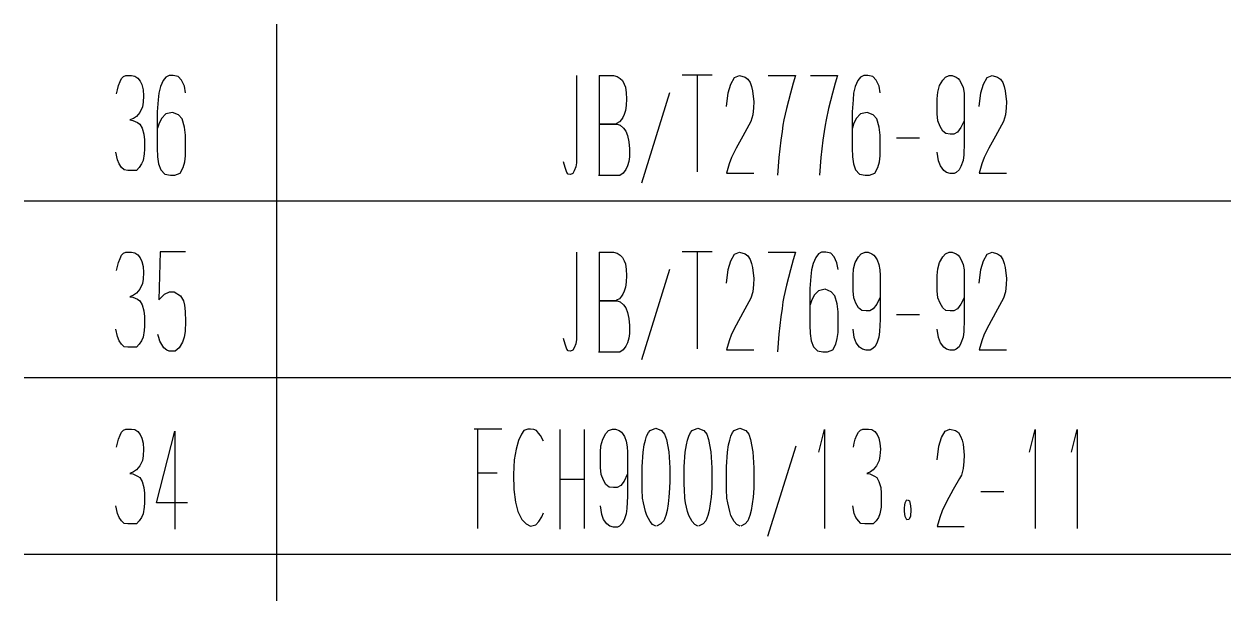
# Model space of a CAD drawing. Extents: x 0 to 8410, y 0 to 11890.
# Drawn here: x 6510 to 6985, y 3094.7 to 3320 of the extents above; entities that cross this region are included whole.
import ezdxf

# ---------------------------------------------------------------- set-up
doc = ezdxf.new("R2010")
doc.units = 0
doc.header["$MEASUREMENT"] = 0
doc.layers.add('6', color=7, linetype='Continuous')
doc.layers.add('9', color=7, linetype='Continuous')

# ---------------------------------------------------------------- blocks, each defined once
blk = doc.blocks.new('BLKENT911')
at = {"layer": '9', "color": 2, "linetype": 'Continuous'}
for p, q in [((6548.63, 3158.4), (6549.41, 3159.2)), ((6549.41, 3159.2), (6550.33, 3159.6)), ((6550.33, 3159.6), (6552.55, 3159.6)), ((6552.55, 3159.6), (6553.92, 3159.4)), ((6553.92, 3159.4), (6555.1, 3158.6)), ((6562.42, 3130.4), (6569.74, 3158.8)), ((6569.74, 3158.8), (6569.74, 3120)), ((6699.12, 3159.6), (6688.2, 3159.6)), ((6689.44, 3159.6), (6689.44, 3120.2)), ((6707.88, 3159), (6706.9, 3157.6)), ((6709.38, 3159.6), (6707.88, 3159)), ((6710.49, 3159.6), (6709.38, 3159.6)), ((6711.73, 3159.4), (6710.49, 3159.6)), ((6712.84, 3159), (6711.73, 3159.4)), ((6713.69, 3158), (6712.84, 3159)), ((6722.06, 3159.4), (6722.06, 3120)), ((6731.73, 3159.4), (6731.73, 3120.2)), ((6740.29, 3157.8), (6741.41, 3159)), ((6741.41, 3159), (6742.91, 3159.6)), ((6742.91, 3159.6), (6744.09, 3159.6)), ((6744.09, 3159.6), (6745.59, 3159)), ((6745.59, 3159), (6746.44, 3158.4)), ((6757.16, 3158.2), (6757.81, 3159)), ((6757.81, 3159), (6760.03, 3160)), ((6760.03, 3160), (6762.39, 3159)), ((6762.39, 3159), (6763.56, 3157.6)), ((6773.82, 3158.2), (6774.48, 3159)), ((6774.48, 3159), (6776.7, 3160)), ((6776.7, 3160), (6779.05, 3159)), ((6779.05, 3159), (6780.23, 3157.6)), ((6790.49, 3158.2), (6791.15, 3159)), ((6791.15, 3159), (6793.37, 3160)), ((6793.37, 3160), (6795.72, 3159)), ((6795.72, 3159), (6796.9, 3157.6)), ((6824.67, 3150.4), (6826.9, 3159.4)), ((6826.9, 3159.4), (6826.9, 3120.2)), ((6840.3, 3158.4), (6841.08, 3159.2)), ((6841.08, 3159.2), (6842, 3159.6)), ((6842, 3159.6), (6844.22, 3159.6)), ((6844.22, 3159.6), (6845.59, 3159.4)), ((6845.59, 3159.4), (6846.77, 3158.6)), ((6873.11, 3156.2), (6874.61, 3158.8)), ((6874.61, 3158.8), (6876.51, 3159.6)), ((6876.51, 3159.6), (6878.73, 3159)), ((6878.73, 3159), (6879.9, 3158.2)), ((6908.01, 3150.4), (6910.23, 3159.4)), ((6910.23, 3159.4), (6910.23, 3120.2)), ((6924.68, 3150.4), (6926.9, 3159.4)), ((6926.9, 3159.4), (6926.9, 3120.2)), ((6546.99, 3154), (6547.38, 3155.6)), ((6547.38, 3155.6), (6548.04, 3157.2)), ((6548.04, 3157.2), (6548.63, 3158.4)), ((6555.1, 3158.6), (6556.01, 3157.4)), ((6556.01, 3157.4), (6556.67, 3156)), ((6556.67, 3156), (6557.12, 3154)), ((6705.72, 3155), (6704.8, 3151.6)), ((6706.9, 3157.6), (6705.72, 3155)), ((6714.41, 3157), (6713.69, 3158)), ((6715.59, 3154.8), (6714.41, 3157)), ((6738.33, 3153), (6739.05, 3155.6)), ((6739.05, 3155.6), (6740.29, 3157.8)), ((6746.44, 3158.4), (6746.9, 3157.8)), ((6746.9, 3157.8), (6747.68, 3156.6)), ((6747.68, 3156.6), (6748.4, 3154.8)), ((6748.4, 3154.8), (6748.79, 3152.6)), ((6755.52, 3153.4), (6755.98, 3155.2)), ((6755.98, 3155.2), (6756.44, 3156.8)), ((6756.44, 3156.8), (6757.16, 3158.2)), ((6763.56, 3157.6), (6764.28, 3155.4)), ((6764.28, 3155.4), (6765.2, 3150.6)), ((6772.19, 3153.4), (6772.65, 3155.2)), ((6772.65, 3155.2), (6773.11, 3156.8)), ((6773.11, 3156.8), (6773.82, 3158.2)), ((6780.23, 3157.6), (6780.95, 3155.4)), ((6780.95, 3155.4), (6781.86, 3150.6)), ((6788.86, 3153.4), (6789.32, 3155.2)), ((6789.32, 3155.2), (6789.77, 3156.8)), ((6789.77, 3156.8), (6790.49, 3158.2)), ((6796.9, 3157.6), (6797.62, 3155.4)), ((6797.62, 3155.4), (6798.53, 3150.6)), ((6838.66, 3154), (6839.05, 3155.6)), ((6839.05, 3155.6), (6839.71, 3157.2)), ((6839.71, 3157.2), (6840.3, 3158.4)), ((6846.77, 3158.6), (6847.68, 3157.4)), ((6847.68, 3157.4), (6848.33, 3156)), ((6848.33, 3156), (6848.79, 3154)), ((6872.06, 3152.8), (6873.11, 3156.2)), ((6879.9, 3158.2), (6880.75, 3156.8)), ((6880.75, 3156.8), (6881.34, 3155.2)), ((6881.34, 3155.2), (6881.73, 3153.6)), ((6546.6, 3152.4), (6546.99, 3154)), ((6557.12, 3154), (6557.32, 3151.6)), ((6557.32, 3151.6), (6557.12, 3149)), ((6704.8, 3151.6), (6704.02, 3147.4)), ((6738.14, 3150.4), (6738.33, 3153)), ((6738.14, 3147.6), (6738.14, 3150.4)), ((6748.79, 3152.6), (6748.86, 3150.4)), ((6748.86, 3150.4), (6748.86, 3141.2)), ((6754.67, 3144.6), (6755.07, 3150.4)), ((6755.07, 3150.4), (6755.52, 3153.4)), ((6765.2, 3150.6), (6765.59, 3144.2)), ((6771.34, 3144.6), (6771.73, 3150.4)), ((6771.73, 3150.4), (6772.19, 3153.4)), ((6781.86, 3150.6), (6782.26, 3144.2)), ((6788.01, 3144.6), (6788.4, 3150.4)), ((6788.4, 3150.4), (6788.86, 3153.4)), ((6798.53, 3150.6), (6798.92, 3144.2)), ((6815.52, 3152.8), (6804.35, 3117)), ((6838.27, 3152.4), (6838.66, 3154)), ((6848.79, 3154), (6848.99, 3151.6)), ((6848.99, 3151.6), (6848.79, 3149)), ((6871.41, 3147.4), (6872.06, 3152.8)), ((6881.73, 3153.6), (6882.19, 3149.2)), ((6555.82, 3145), (6554.51, 3143.4)), ((6556.86, 3147.2), (6555.82, 3145)), ((6557.12, 3149), (6556.86, 3147.2)), ((6704.02, 3147.4), (6703.69, 3141.6)), ((6738.14, 3144.4), (6738.14, 3147.6)), ((6754.67, 3137.6), (6754.67, 3144.6)), ((6771.34, 3137.6), (6771.34, 3144.6)), ((6788.01, 3137.6), (6788.01, 3144.6)), ((6847.49, 3145), (6846.18, 3143.4)), ((6848.53, 3147.2), (6847.49, 3145)), ((6848.79, 3149), (6848.53, 3147.2)), ((6882.06, 3146.8), (6881.8, 3144)), ((6882.19, 3149.2), (6882.06, 3146.8)), ((6553.33, 3142.6), (6551.89, 3142)), ((6551.89, 3142), (6553.07, 3141.8)), ((6553.07, 3141.8), (6554.97, 3141)), ((6554.51, 3143.4), (6553.33, 3142.6)), ((6554.97, 3141), (6555.88, 3140.4)), ((6555.88, 3140.4), (6556.73, 3138.8)), ((6689.44, 3142.2), (6697.29, 3142.2)), ((6703.69, 3141.6), (6703.89, 3135.6)), ((6722.06, 3139.8), (6731.6, 3139.8)), ((6738.4, 3141.6), (6738.14, 3144.4)), ((6739.31, 3139.4), (6738.4, 3141.6)), ((6748.79, 3141.6), (6747.55, 3139)), ((6748.86, 3141.2), (6748.86, 3133)), ((6765.59, 3144.2), (6765.59, 3139)), ((6782.26, 3144.2), (6782.26, 3139)), ((6798.92, 3144.2), (6798.92, 3139)), ((6845, 3142.6), (6843.56, 3142)), ((6843.56, 3142), (6844.74, 3141.8)), ((6844.74, 3141.8), (6846.64, 3141)), ((6846.18, 3143.4), (6845, 3142.6)), ((6846.64, 3141), (6847.55, 3140.4)), ((6847.55, 3140.4), (6848.4, 3138.8)), ((6880.3, 3140), (6877.81, 3135.6)), ((6881.02, 3141.4), (6880.3, 3140)), ((6881.8, 3144), (6881.02, 3141.4)), ((6556.73, 3138.8), (6557.45, 3136.4)), ((6557.45, 3136.4), (6557.65, 3134.2)), ((6703.89, 3135.6), (6704.48, 3130.6)), ((6740.29, 3137.6), (6739.31, 3139.4)), ((6741.6, 3136.6), (6740.29, 3137.6)), ((6743.3, 3136.4), (6741.6, 3136.6)), ((6744.74, 3136.4), (6743.3, 3136.4)), ((6746.18, 3137.2), (6744.74, 3136.4)), ((6747.55, 3139), (6746.18, 3137.2)), ((6754.74, 3135.6), (6754.67, 3137.6)), ((6754.87, 3132.2), (6754.74, 3135.6)), ((6765.52, 3136.2), (6765.26, 3132.6)), ((6765.59, 3139), (6765.52, 3136.2)), ((6771.41, 3135.6), (6771.34, 3137.6)), ((6771.54, 3132.2), (6771.41, 3135.6)), ((6782.19, 3136.2), (6781.93, 3132.6)), ((6782.26, 3139), (6782.19, 3136.2)), ((6788.07, 3135.6), (6788.01, 3137.6)), ((6788.2, 3132.2), (6788.07, 3135.6)), ((6798.86, 3136.2), (6798.6, 3132.6)), ((6798.92, 3139), (6798.86, 3136.2)), ((6848.4, 3138.8), (6849.12, 3136.4)), ((6849.12, 3136.4), (6849.32, 3134.2)), ((6877.81, 3135.6), (6875.2, 3130.8)), ((6557.65, 3130.4), (6557.58, 3128.6)), ((6557.65, 3134.2), (6557.65, 3130.4)), ((6574.77, 3130.4), (6562.42, 3130.4)), ((6704.48, 3130.6), (6705.46, 3127)), ((6748.86, 3133), (6748.66, 3128.2)), ((6755.2, 3130.4), (6754.87, 3132.2)), ((6755.98, 3127), (6755.2, 3130.4)), ((6765.26, 3132.6), (6764.94, 3130)), ((6771.86, 3130.4), (6771.54, 3132.2)), ((6772.65, 3127), (6771.86, 3130.4)), ((6781.93, 3132.6), (6781.6, 3130)), ((6788.53, 3130.4), (6788.2, 3132.2)), ((6789.32, 3127), (6788.53, 3130.4)), ((6798.6, 3132.6), (6798.27, 3130)), ((6849.32, 3130.4), (6849.25, 3128.6)), ((6849.32, 3134.2), (6849.32, 3130.4)), ((6858.6, 3129.4), (6858.79, 3130.4)), ((6858.79, 3130.4), (6859.32, 3131.4)), ((6859.32, 3131.4), (6859.64, 3131.6)), ((6859.77, 3131.6), (6860.49, 3131.2)), ((6860.49, 3131.2), (6860.95, 3129.2)), ((6875.2, 3130.8), (6873.43, 3127.2)), ((6897.81, 3134.8), (6888.73, 3134.8)), ((6546.99, 3126.2), (6546.34, 3129.2)), ((6547.65, 3124.6), (6546.99, 3126.2)), ((6557.12, 3126), (6556.54, 3124.6)), ((6557.58, 3128.6), (6557.12, 3126)), ((6705.46, 3127), (6707.03, 3123.8)), ((6715, 3124.8), (6715.59, 3126.4)), ((6738.66, 3125.8), (6738.14, 3129.2)), ((6739.38, 3123.8), (6738.66, 3125.8)), ((6748.4, 3126), (6747.55, 3123.6)), ((6748.66, 3128.2), (6748.4, 3126)), ((6756.5, 3125.4), (6755.98, 3127)), ((6764.54, 3127.4), (6764.02, 3125.4)), ((6764.94, 3130), (6764.54, 3127.4)), ((6773.17, 3125.4), (6772.65, 3127)), ((6781.21, 3127.4), (6780.69, 3125.4)), ((6781.6, 3130), (6781.21, 3127.4)), ((6789.84, 3125.4), (6789.32, 3127)), ((6797.88, 3127.4), (6797.35, 3125.4)), ((6798.27, 3130), (6797.88, 3127.4)), ((6838.66, 3126.2), (6838.01, 3129.2)), ((6839.32, 3124.6), (6838.66, 3126.2)), ((6848.79, 3126), (6848.2, 3124.6)), ((6849.25, 3128.6), (6848.79, 3126)), ((6858.47, 3128.4), (6858.6, 3129.4)), ((6858.47, 3127), (6858.47, 3128.4)), ((6858.79, 3125), (6858.47, 3127)), ((6861.08, 3127.8), (6860.88, 3125)), ((6860.95, 3129.2), (6861.08, 3127.8)), ((6873.43, 3127.2), (6872.45, 3124.6)), ((6548.63, 3123.2), (6547.65, 3124.6)), ((6549.61, 3122.2), (6548.63, 3123.2)), ((6551.11, 3122), (6549.61, 3122.2)), ((6554.51, 3122), (6551.11, 3122)), ((6555.62, 3123.2), (6554.51, 3122)), ((6556.54, 3124.6), (6555.62, 3123.2)), ((6707.03, 3123.8), (6708.79, 3122)), ((6708.79, 3122), (6710.49, 3121.2)), ((6710.49, 3121.2), (6712.65, 3121.6)), ((6712.65, 3121.6), (6713.82, 3123)), ((6713.82, 3123), (6715, 3124.8)), ((6740.75, 3122), (6739.38, 3123.8)), ((6741.86, 3121.2), (6740.75, 3122)), ((6743.3, 3120.8), (6741.86, 3121.2)), ((6744.87, 3120.8), (6743.3, 3120.8)), ((6745.65, 3121.2), (6744.87, 3120.8)), ((6746.77, 3122.2), (6745.65, 3121.2)), ((6747.55, 3123.6), (6746.77, 3122.2)), ((6757.81, 3123), (6756.5, 3125.4)), ((6758.79, 3121.8), (6757.81, 3123)), ((6760.1, 3121.2), (6758.79, 3121.8)), ((6762.13, 3122), (6760.36, 3121.2)), ((6763.24, 3123.2), (6762.13, 3122)), ((6764.02, 3125.4), (6763.24, 3123.2)), ((6774.48, 3123), (6773.17, 3125.4)), ((6775.46, 3121.8), (6774.48, 3123)), ((6776.77, 3121.2), (6775.46, 3121.8)), ((6778.79, 3122), (6777.03, 3121.2)), ((6779.9, 3123.2), (6778.79, 3122)), ((6780.69, 3125.4), (6779.9, 3123.2)), ((6791.15, 3123), (6789.84, 3125.4)), ((6792.13, 3121.8), (6791.15, 3123)), ((6793.43, 3121.2), (6792.13, 3121.8)), ((6795.46, 3122), (6793.69, 3121.2)), ((6796.57, 3123.2), (6795.46, 3122)), ((6797.35, 3125.4), (6796.57, 3123.2)), ((6840.3, 3123.2), (6839.32, 3124.6)), ((6841.28, 3122.2), (6840.3, 3123.2)), ((6842.78, 3122), (6841.28, 3122.2)), ((6846.18, 3122), (6842.78, 3122)), ((6847.29, 3123.2), (6846.18, 3122)), ((6848.2, 3124.6), (6847.29, 3123.2)), ((6859.38, 3123.6), (6858.79, 3125)), ((6860.3, 3123.8), (6859.38, 3123.6)), ((6860.88, 3125), (6860.3, 3123.8)), ((6872.45, 3124.6), (6871.41, 3121)), ((6871.41, 3121), (6882.19, 3121))]:
    blk.add_line(p, q, dxfattribs=at)
blk = doc.blocks.new('BLKENT912')
at = {"layer": '9', "color": 2, "linetype": 'Continuous'}
for p, q in [((6546.99, 3224), (6547.38, 3225.6)), ((6547.38, 3225.6), (6548.04, 3227.2)), ((6548.04, 3227.2), (6548.63, 3228.4)), ((6548.63, 3228.4), (6549.41, 3229.2)), ((6549.41, 3229.2), (6550.33, 3229.6)), ((6550.33, 3229.6), (6552.55, 3229.6)), ((6552.55, 3229.6), (6553.92, 3229.4)), ((6553.92, 3229.4), (6555.1, 3228.6)), ((6555.1, 3228.6), (6556.01, 3227.4)), ((6556.01, 3227.4), (6556.67, 3226)), ((6556.67, 3226), (6557.12, 3224)), ((6563.92, 3229.8), (6563.4, 3210.8)), ((6573.86, 3229.8), (6563.92, 3229.8)), ((6728.72, 3229.6), (6728.72, 3199)), ((6737.61, 3229.6), (6743.3, 3229.6)), ((6737.74, 3190), (6737.74, 3229.6)), ((6743.3, 3229.6), (6744.8, 3229.2)), ((6744.8, 3229.2), (6745.98, 3228.4)), ((6745.98, 3228.4), (6746.89, 3227.6)), ((6746.89, 3227.6), (6747.61, 3226.2)), ((6747.61, 3226.2), (6748.14, 3225)), ((6782.45, 3229.8), (6770.49, 3229.8)), ((6776.44, 3229.8), (6776.44, 3191.4)), ((6788.73, 3222.8), (6789.77, 3226.2)), ((6789.77, 3226.2), (6791.27, 3228.8)), ((6791.27, 3228.8), (6793.17, 3229.6)), ((6793.17, 3229.6), (6795.39, 3229)), ((6795.39, 3229), (6796.57, 3228.2)), ((6796.57, 3228.2), (6797.42, 3226.8)), ((6797.42, 3226.8), (6798.01, 3225.2)), ((6804.61, 3229.6), (6815.39, 3229.6)), ((6814.48, 3226.6), (6813.37, 3222.6)), ((6815.39, 3229.6), (6814.48, 3226.6)), ((6823.43, 3227.6), (6822.39, 3225.2)), ((6824.48, 3229), (6823.43, 3227.6)), ((6825.72, 3229.6), (6824.48, 3229)), ((6827.35, 3229.6), (6825.72, 3229.6)), ((6829.31, 3229.2), (6827.35, 3229.6)), ((6830.62, 3227.8), (6829.31, 3229.2)), ((6831.8, 3225.4), (6830.62, 3227.8)), ((6832.26, 3222.8), (6831.8, 3225.4)), ((6838.33, 3223), (6839.05, 3225.6)), ((6839.05, 3225.6), (6840.29, 3227.8)), ((6840.29, 3227.8), (6841.41, 3229)), ((6841.41, 3229), (6842.91, 3229.6)), ((6842.91, 3229.6), (6844.09, 3229.6)), ((6844.09, 3229.6), (6845.59, 3229)), ((6845.59, 3229), (6846.44, 3228.4)), ((6846.44, 3228.4), (6846.9, 3227.8)), ((6846.9, 3227.8), (6847.68, 3226.6)), ((6847.68, 3226.6), (6848.4, 3224.8)), ((6871.67, 3223), (6872.39, 3225.6)), ((6872.39, 3225.6), (6873.63, 3227.8)), ((6873.63, 3227.8), (6874.74, 3229)), ((6874.74, 3229), (6876.24, 3229.6)), ((6876.24, 3229.6), (6877.42, 3229.6)), ((6877.42, 3229.6), (6878.92, 3229)), ((6878.92, 3229), (6879.77, 3228.4)), ((6879.77, 3228.4), (6880.23, 3227.8)), ((6880.23, 3227.8), (6881.01, 3226.6)), ((6881.01, 3226.6), (6881.73, 3224.8)), ((6888.73, 3222.8), (6889.77, 3226.2)), ((6889.77, 3226.2), (6891.28, 3228.8)), ((6891.28, 3228.8), (6893.17, 3229.6)), ((6893.17, 3229.6), (6895.39, 3229)), ((6895.39, 3229), (6896.57, 3228.2)), ((6896.57, 3228.2), (6897.42, 3226.8)), ((6897.42, 3226.8), (6898.01, 3225.2)), ((6546.6, 3222.4), (6546.99, 3224)), ((6557.12, 3224), (6557.32, 3221.6)), ((6557.32, 3221.6), (6557.12, 3219)), ((6748.14, 3225), (6748.4, 3222.8)), ((6748.4, 3222.8), (6748.53, 3220.4)), ((6765.52, 3222.8), (6754.35, 3187)), ((6788.07, 3217.4), (6788.73, 3222.8)), ((6798.01, 3225.2), (6798.4, 3223.6)), ((6798.4, 3223.6), (6798.86, 3219.2)), ((6813.37, 3222.6), (6811.8, 3216.6)), ((6821.67, 3222.6), (6821.47, 3220)), ((6822.39, 3225.2), (6821.67, 3222.6)), ((6838.14, 3220.4), (6838.33, 3223)), ((6848.4, 3224.8), (6848.79, 3222.6)), ((6848.79, 3222.6), (6848.86, 3220.4)), ((6871.47, 3220.4), (6871.67, 3223)), ((6881.73, 3224.8), (6882.13, 3222.6)), ((6882.13, 3222.6), (6882.19, 3220.4)), ((6888.07, 3217.4), (6888.73, 3222.8)), ((6898.01, 3225.2), (6898.4, 3223.6)), ((6898.4, 3223.6), (6898.86, 3219.2)), ((6556.86, 3217.2), (6555.82, 3215)), ((6557.12, 3219), (6556.86, 3217.2)), ((6748.14, 3215.8), (6747.55, 3214.2)), ((6748.4, 3217.8), (6748.14, 3215.8)), ((6748.53, 3220.4), (6748.4, 3217.8)), ((6798.73, 3216.8), (6798.46, 3214)), ((6798.86, 3219.2), (6798.73, 3216.8)), ((6811.8, 3216.6), (6810.82, 3212)), ((6821.47, 3220), (6821.08, 3215.2)), ((6838.14, 3217.6), (6838.14, 3220.4)), ((6838.14, 3214.4), (6838.14, 3217.6)), ((6848.86, 3220.4), (6848.86, 3211.2)), ((6871.47, 3217.6), (6871.47, 3220.4)), ((6871.47, 3214.4), (6871.47, 3217.6)), ((6882.19, 3220.4), (6882.19, 3211.2)), ((6898.73, 3216.8), (6898.47, 3214)), ((6898.86, 3219.2), (6898.73, 3216.8)), ((6553.33, 3212.6), (6551.89, 3212)), ((6551.89, 3212), (6553.07, 3211.8)), ((6553.07, 3211.8), (6554.97, 3211)), ((6554.51, 3213.4), (6553.33, 3212.6)), ((6555.82, 3215), (6554.51, 3213.4)), ((6563.4, 3210.8), (6565.55, 3213)), ((6565.55, 3213), (6567.52, 3214)), ((6567.52, 3214), (6569.41, 3214)), ((6569.41, 3214), (6571.89, 3212.4)), ((6571.89, 3212.4), (6573.07, 3210.4)), ((6745.65, 3211.2), (6744.48, 3210.6)), ((6746.44, 3212.2), (6745.65, 3211.2)), ((6747.09, 3213), (6746.44, 3212.2)), ((6747.55, 3214.2), (6747.09, 3213)), ((6797.68, 3211.4), (6796.96, 3210)), ((6798.46, 3214), (6797.68, 3211.4)), ((6810.82, 3212), (6810.42, 3210)), ((6821.08, 3215.2), (6821.08, 3200.8)), ((6822.78, 3212.6), (6821.67, 3210.4)), ((6824.48, 3214.4), (6822.78, 3212.6)), ((6827.09, 3215), (6824.48, 3214.4)), ((6829.44, 3214), (6827.09, 3215)), ((6830.88, 3212.4), (6829.44, 3214)), ((6831.86, 3209.2), (6830.88, 3212.4)), ((6838.4, 3211.6), (6838.14, 3214.4)), ((6839.31, 3209.4), (6838.4, 3211.6)), ((6848.79, 3211.6), (6847.55, 3209)), ((6848.86, 3211.2), (6848.86, 3203)), ((6871.73, 3211.6), (6871.47, 3214.4)), ((6872.65, 3209.4), (6871.73, 3211.6)), ((6882.13, 3211.6), (6880.88, 3209)), ((6882.19, 3211.2), (6882.19, 3203)), ((6897.68, 3211.4), (6896.96, 3210)), ((6898.47, 3214), (6897.68, 3211.4)), ((6554.97, 3211), (6555.88, 3210.4)), ((6555.88, 3210.4), (6556.73, 3208.8)), ((6556.73, 3208.8), (6557.45, 3206.4)), ((6557.45, 3206.4), (6557.65, 3204.2)), ((6573.07, 3210.4), (6573.53, 3208.6)), ((6573.53, 3208.6), (6573.79, 3206.2)), ((6744.28, 3210.4), (6738.01, 3210.4)), ((6738.01, 3210.4), (6744.74, 3210.4)), ((6744.48, 3210.6), (6744.28, 3210.4)), ((6744.74, 3210.4), (6745.98, 3210)), ((6745.98, 3210), (6747.29, 3208.8)), ((6747.29, 3208.8), (6748.2, 3207.6)), ((6748.2, 3207.6), (6748.92, 3205.8)), ((6796.96, 3210), (6794.48, 3205.6)), ((6810.1, 3207.4), (6809.51, 3204)), ((6810.42, 3210), (6810.1, 3207.4)), ((6821.67, 3210.4), (6821.21, 3208.8)), ((6832.26, 3206), (6831.86, 3209.2)), ((6840.29, 3207.6), (6839.31, 3209.4)), ((6841.6, 3206.6), (6840.29, 3207.6)), ((6843.3, 3206.4), (6841.6, 3206.6)), ((6844.74, 3206.4), (6843.3, 3206.4)), ((6846.18, 3207.2), (6844.74, 3206.4)), ((6847.55, 3209), (6846.18, 3207.2)), ((6873.63, 3207.6), (6872.65, 3209.4)), ((6874.94, 3206.6), (6873.63, 3207.6)), ((6876.64, 3206.4), (6874.94, 3206.6)), ((6878.07, 3206.4), (6876.64, 3206.4)), ((6879.51, 3207.2), (6878.07, 3206.4)), ((6880.88, 3209), (6879.51, 3207.2)), ((6896.96, 3210), (6894.48, 3205.6)), ((6557.65, 3204.2), (6557.65, 3200.4)), ((6573.92, 3202.2), (6573.72, 3198.2)), ((6573.79, 3206.2), (6573.92, 3202.2)), ((6748.92, 3205.8), (6749.44, 3203.4)), ((6749.44, 3203.4), (6749.71, 3200.6)), ((6794.48, 3205.6), (6791.86, 3200.8)), ((6809.51, 3204), (6809.12, 3200.6)), ((6832.26, 3200.6), (6832.26, 3206)), ((6848.86, 3203), (6848.66, 3198.2)), ((6864.48, 3204.8), (6855.39, 3204.8)), ((6882.19, 3203), (6881.99, 3198.2)), ((6894.48, 3205.6), (6891.86, 3200.8)), ((6546.99, 3196.2), (6546.34, 3199.2)), ((6557.58, 3198.6), (6557.12, 3196)), ((6557.65, 3200.4), (6557.58, 3198.6)), ((6563.4, 3195.8), (6563.01, 3197)), ((6573.72, 3198.2), (6573.33, 3196)), ((6728.72, 3199), (6728.66, 3195)), ((6749.64, 3197.4), (6749.38, 3195.6)), ((6749.71, 3200.6), (6749.64, 3197.4)), ((6790.1, 3197.2), (6789.12, 3194.6)), ((6791.86, 3200.8), (6790.1, 3197.2)), ((6808.73, 3197.2), (6808.2, 3190.2)), ((6809.12, 3200.6), (6808.73, 3197.2)), ((6821.08, 3200.8), (6821.21, 3197.4)), ((6821.21, 3197.4), (6821.6, 3194.6)), ((6831.93, 3195.4), (6832.26, 3197.8)), ((6832.26, 3197.8), (6832.26, 3200.6)), ((6838.66, 3195.8), (6838.14, 3199.2)), ((6848.66, 3198.2), (6848.4, 3196)), ((6871.99, 3195.8), (6871.47, 3199.2)), ((6881.99, 3198.2), (6881.73, 3196)), ((6890.1, 3197.2), (6889.12, 3194.6)), ((6891.86, 3200.8), (6890.1, 3197.2)), ((6547.65, 3194.6), (6546.99, 3196.2)), ((6548.63, 3193.2), (6547.65, 3194.6)), ((6549.61, 3192.2), (6548.63, 3193.2)), ((6551.11, 3192), (6549.61, 3192.2)), ((6555.62, 3193.2), (6554.51, 3192)), ((6556.54, 3194.6), (6555.62, 3193.2)), ((6557.12, 3196), (6556.54, 3194.6)), ((6563.72, 3194.4), (6563.4, 3195.8)), ((6565.29, 3191.8), (6563.72, 3194.4)), ((6572.74, 3194), (6571.44, 3191.8)), ((6573.33, 3196), (6572.74, 3194)), ((6724.15, 3193.2), (6723.56, 3195.4)), ((6724.87, 3191.2), (6724.15, 3193.2)), ((6728.46, 3193.4), (6727.81, 3191.8)), ((6728.66, 3195), (6728.46, 3193.4)), ((6748.27, 3192.4), (6747.22, 3191)), ((6748.92, 3193.8), (6748.27, 3192.4)), ((6749.38, 3195.6), (6748.92, 3193.8)), ((6789.12, 3194.6), (6788.07, 3191)), ((6821.6, 3194.6), (6822.45, 3192.2)), ((6822.45, 3192.2), (6824.02, 3190.6)), ((6830.1, 3191), (6831.34, 3193.2)), ((6831.34, 3193.2), (6831.93, 3195.4)), ((6839.38, 3193.8), (6838.66, 3195.8)), ((6840.75, 3192), (6839.38, 3193.8)), ((6846.77, 3192.2), (6845.65, 3191.2)), ((6847.55, 3193.6), (6846.77, 3192.2)), ((6848.4, 3196), (6847.55, 3193.6)), ((6872.71, 3193.8), (6871.99, 3195.8)), ((6874.09, 3192), (6872.71, 3193.8)), ((6880.1, 3192.2), (6878.99, 3191.2)), ((6880.88, 3193.6), (6880.1, 3192.2)), ((6881.73, 3196), (6880.88, 3193.6)), ((6889.12, 3194.6), (6888.07, 3191)), ((6554.51, 3192), (6551.11, 3192)), ((6566.47, 3190.8), (6565.29, 3191.8)), ((6567.45, 3190.4), (6566.47, 3190.8)), ((6569.8, 3190.4), (6567.45, 3190.4)), ((6571.44, 3191.8), (6569.8, 3190.4)), ((6725.39, 3190.6), (6724.87, 3191.2)), ((6726.31, 3190.4), (6725.39, 3190.6)), ((6727.29, 3190.8), (6726.31, 3190.4)), ((6727.81, 3191.8), (6727.29, 3190.8)), ((6745.85, 3190), (6737.35, 3190)), ((6747.22, 3191), (6745.85, 3190)), ((6788.07, 3191), (6798.86, 3191)), ((6824.02, 3190.6), (6826.24, 3190.2)), ((6826.24, 3190.2), (6828.01, 3190.2)), ((6828.01, 3190.2), (6830.1, 3191)), ((6841.86, 3191.2), (6840.75, 3192)), ((6843.3, 3190.8), (6841.86, 3191.2)), ((6844.87, 3190.8), (6843.3, 3190.8)), ((6845.65, 3191.2), (6844.87, 3190.8)), ((6875.2, 3191.2), (6874.09, 3192)), ((6876.64, 3190.8), (6875.2, 3191.2)), ((6878.2, 3190.8), (6876.64, 3190.8)), ((6878.99, 3191.2), (6878.2, 3190.8)), ((6888.07, 3191), (6898.86, 3191))]:
    blk.add_line(p, q, dxfattribs=at)
blk = doc.blocks.new('BLKENT913')
at = {"layer": '9', "color": 2, "linetype": 'Continuous'}
for p, q in [((6547.38, 3295.6), (6548.04, 3297.2)), ((6548.04, 3297.2), (6548.63, 3298.4)), ((6548.63, 3298.4), (6549.41, 3299.2)), ((6549.41, 3299.2), (6550.33, 3299.6)), ((6550.33, 3299.6), (6552.55, 3299.6)), ((6552.55, 3299.6), (6553.92, 3299.4)), ((6553.92, 3299.4), (6555.1, 3298.6)), ((6555.1, 3298.6), (6556.01, 3297.4)), ((6556.01, 3297.4), (6556.67, 3296)), ((6565.1, 3297.6), (6564.05, 3295.2)), ((6566.14, 3299), (6565.1, 3297.6)), ((6567.39, 3299.6), (6566.14, 3299)), ((6569.02, 3299.6), (6567.39, 3299.6)), ((6570.98, 3299.2), (6569.02, 3299.6)), ((6572.29, 3297.8), (6570.98, 3299.2)), ((6573.46, 3295.4), (6572.29, 3297.8)), ((6728.72, 3299.6), (6728.72, 3269)), ((6737.61, 3299.6), (6743.3, 3299.6)), ((6737.74, 3260), (6737.74, 3299.6)), ((6743.3, 3299.6), (6744.8, 3299.2)), ((6744.8, 3299.2), (6745.98, 3298.4)), ((6745.98, 3298.4), (6746.89, 3297.6)), ((6746.89, 3297.6), (6747.61, 3296.2)), ((6782.45, 3299.8), (6770.49, 3299.8)), ((6776.44, 3299.8), (6776.44, 3261.4)), ((6789.77, 3296.2), (6791.27, 3298.8)), ((6791.27, 3298.8), (6793.17, 3299.6)), ((6793.17, 3299.6), (6795.39, 3299)), ((6795.39, 3299), (6796.57, 3298.2)), ((6796.57, 3298.2), (6797.42, 3296.8)), ((6797.42, 3296.8), (6798.01, 3295.2)), ((6804.61, 3299.6), (6815.39, 3299.6)), ((6814.48, 3296.6), (6813.37, 3292.6)), ((6815.39, 3299.6), (6814.48, 3296.6)), ((6821.28, 3299.6), (6832.06, 3299.6)), ((6831.14, 3296.6), (6830.03, 3292.6)), ((6832.06, 3299.6), (6831.14, 3296.6)), ((6840.1, 3297.6), (6839.05, 3295.2)), ((6841.14, 3299), (6840.1, 3297.6)), ((6842.39, 3299.6), (6841.14, 3299)), ((6844.02, 3299.6), (6842.39, 3299.6)), ((6845.98, 3299.2), (6844.02, 3299.6)), ((6847.29, 3297.8), (6845.98, 3299.2)), ((6848.46, 3295.4), (6847.29, 3297.8)), ((6872.39, 3295.6), (6873.63, 3297.8)), ((6873.63, 3297.8), (6874.74, 3299)), ((6874.74, 3299), (6876.24, 3299.6)), ((6876.24, 3299.6), (6877.42, 3299.6)), ((6877.42, 3299.6), (6878.92, 3299)), ((6878.92, 3299), (6879.77, 3298.4)), ((6879.77, 3298.4), (6880.23, 3297.8)), ((6880.23, 3297.8), (6881.01, 3296.6)), ((6881.01, 3296.6), (6881.73, 3294.8)), ((6889.77, 3296.2), (6891.28, 3298.8)), ((6891.28, 3298.8), (6893.17, 3299.6)), ((6893.17, 3299.6), (6895.39, 3299)), ((6895.39, 3299), (6896.57, 3298.2)), ((6896.57, 3298.2), (6897.42, 3296.8)), ((6897.42, 3296.8), (6898.01, 3295.2)), ((6546.6, 3292.4), (6546.99, 3294)), ((6546.99, 3294), (6547.38, 3295.6)), ((6556.67, 3296), (6557.12, 3294)), ((6557.12, 3294), (6557.32, 3291.6)), ((6563.33, 3292.6), (6563.14, 3290)), ((6564.05, 3295.2), (6563.33, 3292.6)), ((6573.92, 3292.8), (6573.46, 3295.4)), ((6747.61, 3296.2), (6748.14, 3295)), ((6748.14, 3295), (6748.4, 3292.8)), ((6748.4, 3292.8), (6748.53, 3290.4)), ((6765.52, 3292.8), (6754.35, 3257)), ((6788.07, 3287.4), (6788.73, 3292.8)), ((6788.73, 3292.8), (6789.77, 3296.2)), ((6798.01, 3295.2), (6798.4, 3293.6)), ((6798.4, 3293.6), (6798.86, 3289.2)), ((6813.37, 3292.6), (6811.8, 3286.6)), ((6830.03, 3292.6), (6828.46, 3286.6)), ((6838.33, 3292.6), (6838.14, 3290)), ((6839.05, 3295.2), (6838.33, 3292.6)), ((6848.92, 3292.8), (6848.46, 3295.4)), ((6871.47, 3290.4), (6871.67, 3293)), ((6871.67, 3293), (6872.39, 3295.6)), ((6881.73, 3294.8), (6882.13, 3292.6)), ((6882.13, 3292.6), (6882.19, 3290.4)), ((6888.07, 3287.4), (6888.73, 3292.8)), ((6888.73, 3292.8), (6889.77, 3296.2)), ((6898.01, 3295.2), (6898.4, 3293.6)), ((6898.4, 3293.6), (6898.86, 3289.2)), ((6556.86, 3287.2), (6555.82, 3285)), ((6557.12, 3289), (6556.86, 3287.2)), ((6557.32, 3291.6), (6557.12, 3289)), ((6563.14, 3290), (6562.74, 3285.2)), ((6748.4, 3287.8), (6748.14, 3285.8)), ((6748.53, 3290.4), (6748.4, 3287.8)), ((6798.86, 3289.2), (6798.73, 3286.8)), ((6838.14, 3290), (6837.75, 3285.2)), ((6871.47, 3287.6), (6871.47, 3290.4)), ((6871.47, 3284.4), (6871.47, 3287.6)), ((6882.19, 3290.4), (6882.19, 3281.2)), ((6898.86, 3289.2), (6898.73, 3286.8)), ((6553.33, 3282.6), (6551.89, 3282)), ((6554.51, 3283.4), (6553.33, 3282.6)), ((6555.82, 3285), (6554.51, 3283.4)), ((6562.74, 3285.2), (6562.74, 3270.8)), ((6564.44, 3282.6), (6563.33, 3280.4)), ((6566.14, 3284.4), (6564.44, 3282.6)), ((6568.76, 3285), (6566.14, 3284.4)), ((6571.11, 3284), (6568.76, 3285)), ((6572.55, 3282.4), (6571.11, 3284)), ((6573.53, 3279.2), (6572.55, 3282.4)), ((6747.09, 3283), (6746.44, 3282.2)), ((6747.55, 3284.2), (6747.09, 3283)), ((6748.14, 3285.8), (6747.55, 3284.2)), ((6798.46, 3284), (6797.68, 3281.4)), ((6798.73, 3286.8), (6798.46, 3284)), ((6811.8, 3286.6), (6810.82, 3282)), ((6828.46, 3286.6), (6827.48, 3282)), ((6837.75, 3285.2), (6837.75, 3270.8)), ((6839.45, 3282.6), (6838.33, 3280.4)), ((6841.14, 3284.4), (6839.45, 3282.6)), ((6843.76, 3285), (6841.14, 3284.4)), ((6846.11, 3284), (6843.76, 3285)), ((6847.55, 3282.4), (6846.11, 3284)), ((6848.53, 3279.2), (6847.55, 3282.4)), ((6871.73, 3281.6), (6871.47, 3284.4)), ((6898.47, 3284), (6897.68, 3281.4)), ((6898.73, 3286.8), (6898.47, 3284)), ((6551.89, 3282), (6553.07, 3281.8)), ((6553.07, 3281.8), (6554.97, 3281)), ((6554.97, 3281), (6555.88, 3280.4)), ((6555.88, 3280.4), (6556.73, 3278.8)), ((6556.73, 3278.8), (6557.45, 3276.4)), ((6563.33, 3280.4), (6562.88, 3278.8)), ((6573.92, 3276), (6573.53, 3279.2)), ((6744.28, 3280.4), (6738.01, 3280.4)), ((6738.01, 3280.4), (6744.74, 3280.4)), ((6744.48, 3280.6), (6744.28, 3280.4)), ((6745.65, 3281.2), (6744.48, 3280.6)), ((6744.74, 3280.4), (6745.98, 3280)), ((6746.44, 3282.2), (6745.65, 3281.2)), ((6745.98, 3280), (6747.29, 3278.8)), ((6747.29, 3278.8), (6748.2, 3277.6)), ((6748.2, 3277.6), (6748.92, 3275.8)), ((6796.96, 3280), (6794.48, 3275.6)), ((6797.68, 3281.4), (6796.96, 3280)), ((6810.42, 3280), (6810.1, 3277.4)), ((6810.82, 3282), (6810.42, 3280)), ((6827.09, 3280), (6826.77, 3277.4)), ((6827.48, 3282), (6827.09, 3280)), ((6838.33, 3280.4), (6837.88, 3278.8)), ((6848.92, 3276), (6848.53, 3279.2)), ((6872.65, 3279.4), (6871.73, 3281.6)), ((6873.63, 3277.6), (6872.65, 3279.4)), ((6874.94, 3276.6), (6873.63, 3277.6)), ((6880.88, 3279), (6879.51, 3277.2)), ((6882.13, 3281.6), (6880.88, 3279)), ((6882.19, 3281.2), (6882.19, 3273)), ((6896.96, 3280), (6894.48, 3275.6)), ((6897.68, 3281.4), (6896.96, 3280)), ((6557.45, 3276.4), (6557.65, 3274.2)), ((6557.65, 3274.2), (6557.65, 3270.4)), ((6573.92, 3270.6), (6573.92, 3276)), ((6748.92, 3275.8), (6749.44, 3273.4)), ((6749.44, 3273.4), (6749.71, 3270.6)), ((6794.48, 3275.6), (6791.86, 3270.8)), ((6809.51, 3274), (6809.12, 3270.6)), ((6810.1, 3277.4), (6809.51, 3274)), ((6826.18, 3274), (6825.78, 3270.6)), ((6826.77, 3277.4), (6826.18, 3274)), ((6848.92, 3270.6), (6848.92, 3276)), ((6864.48, 3274.8), (6855.39, 3274.8)), ((6876.64, 3276.4), (6874.94, 3276.6)), ((6878.07, 3276.4), (6876.64, 3276.4)), ((6879.51, 3277.2), (6878.07, 3276.4)), ((6882.19, 3273), (6881.99, 3268.2)), ((6894.48, 3275.6), (6891.86, 3270.8)), ((6546.99, 3266.2), (6546.34, 3269.2)), ((6557.58, 3268.6), (6557.12, 3266)), ((6557.65, 3270.4), (6557.58, 3268.6)), ((6562.74, 3270.8), (6562.88, 3267.4)), ((6573.92, 3267.8), (6573.92, 3270.6)), ((6728.72, 3269), (6728.66, 3265)), ((6749.71, 3270.6), (6749.64, 3267.4)), ((6791.86, 3270.8), (6790.1, 3267.2)), ((6809.12, 3270.6), (6808.73, 3267.2)), ((6825.78, 3270.6), (6825.39, 3267.2)), ((6837.75, 3270.8), (6837.88, 3267.4)), ((6848.92, 3267.8), (6848.92, 3270.6)), ((6871.99, 3265.8), (6871.47, 3269.2)), ((6881.99, 3268.2), (6881.73, 3266)), ((6891.86, 3270.8), (6890.1, 3267.2)), ((6547.65, 3264.6), (6546.99, 3266.2)), ((6548.63, 3263.2), (6547.65, 3264.6)), ((6556.54, 3264.6), (6555.62, 3263.2)), ((6557.12, 3266), (6556.54, 3264.6)), ((6562.88, 3267.4), (6563.27, 3264.6)), ((6563.27, 3264.6), (6564.12, 3262.2)), ((6573.01, 3263.2), (6573.59, 3265.4)), ((6573.59, 3265.4), (6573.92, 3267.8)), ((6724.15, 3263.2), (6723.56, 3265.4)), ((6728.46, 3263.4), (6727.81, 3261.8)), ((6728.66, 3265), (6728.46, 3263.4)), ((6748.92, 3263.8), (6748.27, 3262.4)), ((6749.38, 3265.6), (6748.92, 3263.8)), ((6749.64, 3267.4), (6749.38, 3265.6)), ((6789.12, 3264.6), (6788.07, 3261)), ((6790.1, 3267.2), (6789.12, 3264.6)), ((6808.73, 3267.2), (6808.2, 3260.2)), ((6825.39, 3267.2), (6824.87, 3260.2)), ((6837.88, 3267.4), (6838.27, 3264.6)), ((6838.27, 3264.6), (6839.12, 3262.2)), ((6848.01, 3263.2), (6848.6, 3265.4)), ((6848.6, 3265.4), (6848.92, 3267.8)), ((6872.71, 3263.8), (6871.99, 3265.8)), ((6874.09, 3262), (6872.71, 3263.8)), ((6880.88, 3263.6), (6880.1, 3262.2)), ((6881.73, 3266), (6880.88, 3263.6)), ((6889.12, 3264.6), (6888.07, 3261)), ((6890.1, 3267.2), (6889.12, 3264.6)), ((6549.61, 3262.2), (6548.63, 3263.2)), ((6551.11, 3262), (6549.61, 3262.2)), ((6554.51, 3262), (6551.11, 3262)), ((6555.62, 3263.2), (6554.51, 3262)), ((6564.12, 3262.2), (6565.69, 3260.6)), ((6565.69, 3260.6), (6567.91, 3260.2)), ((6567.91, 3260.2), (6569.67, 3260.2)), ((6569.67, 3260.2), (6571.76, 3261)), ((6571.76, 3261), (6573.01, 3263.2)), ((6724.87, 3261.2), (6724.15, 3263.2)), ((6725.39, 3260.6), (6724.87, 3261.2)), ((6726.31, 3260.4), (6725.39, 3260.6)), ((6727.29, 3260.8), (6726.31, 3260.4)), ((6727.81, 3261.8), (6727.29, 3260.8)), ((6745.85, 3260), (6737.35, 3260)), ((6747.22, 3261), (6745.85, 3260)), ((6748.27, 3262.4), (6747.22, 3261)), ((6788.07, 3261), (6798.86, 3261)), ((6839.12, 3262.2), (6840.69, 3260.6)), ((6840.69, 3260.6), (6842.91, 3260.2)), ((6842.91, 3260.2), (6844.67, 3260.2)), ((6844.67, 3260.2), (6846.77, 3261)), ((6846.77, 3261), (6848.01, 3263.2)), ((6875.2, 3261.2), (6874.09, 3262)), ((6876.64, 3260.8), (6875.2, 3261.2)), ((6878.2, 3260.8), (6876.64, 3260.8)), ((6878.99, 3261.2), (6878.2, 3260.8)), ((6880.1, 3262.2), (6878.99, 3261.2)), ((6888.07, 3261), (6898.86, 3261))]:
    blk.add_line(p, q, dxfattribs=at)
blk = doc.blocks.new('BLKENT877')
at = {"layer": '9'}
for name in ['BLKENT913', 'BLKENT912', 'BLKENT911']:
    blk.add_blockref(name, (0, 0), dxfattribs=at)
blk = doc.blocks.new('BLKENT829')
at = {"layer": '9', "color": 1, "linetype": 'Continuous'}
for p, q in [((6610, 700), (6610, 3320)), ((6510, 3250), (8310, 3250)), ((6510, 3180), (8310, 3180)), ((6510, 3110), (8310, 3110))]:
    blk.add_line(p, q, dxfattribs=at)
at = {"layer": '9', "color": 7, "linetype": 'Continuous', "const_width": 0.03}
for points in [[(6510, 700), (6510, 3320)], [(6510, 3320), (8310, 3320)]]:
    blk.add_lwpolyline(points, dxfattribs=at)
at = {"layer": '9'}
blk.add_blockref('BLKENT877', (0, 0), dxfattribs=at)

msp = doc.modelspace()

# ---------------------------------------------------------------- block references
at = {"layer": '6'}
msp.add_blockref('BLKENT829', (0, 0), dxfattribs=at)

doc.saveas('drawing.dxf')
